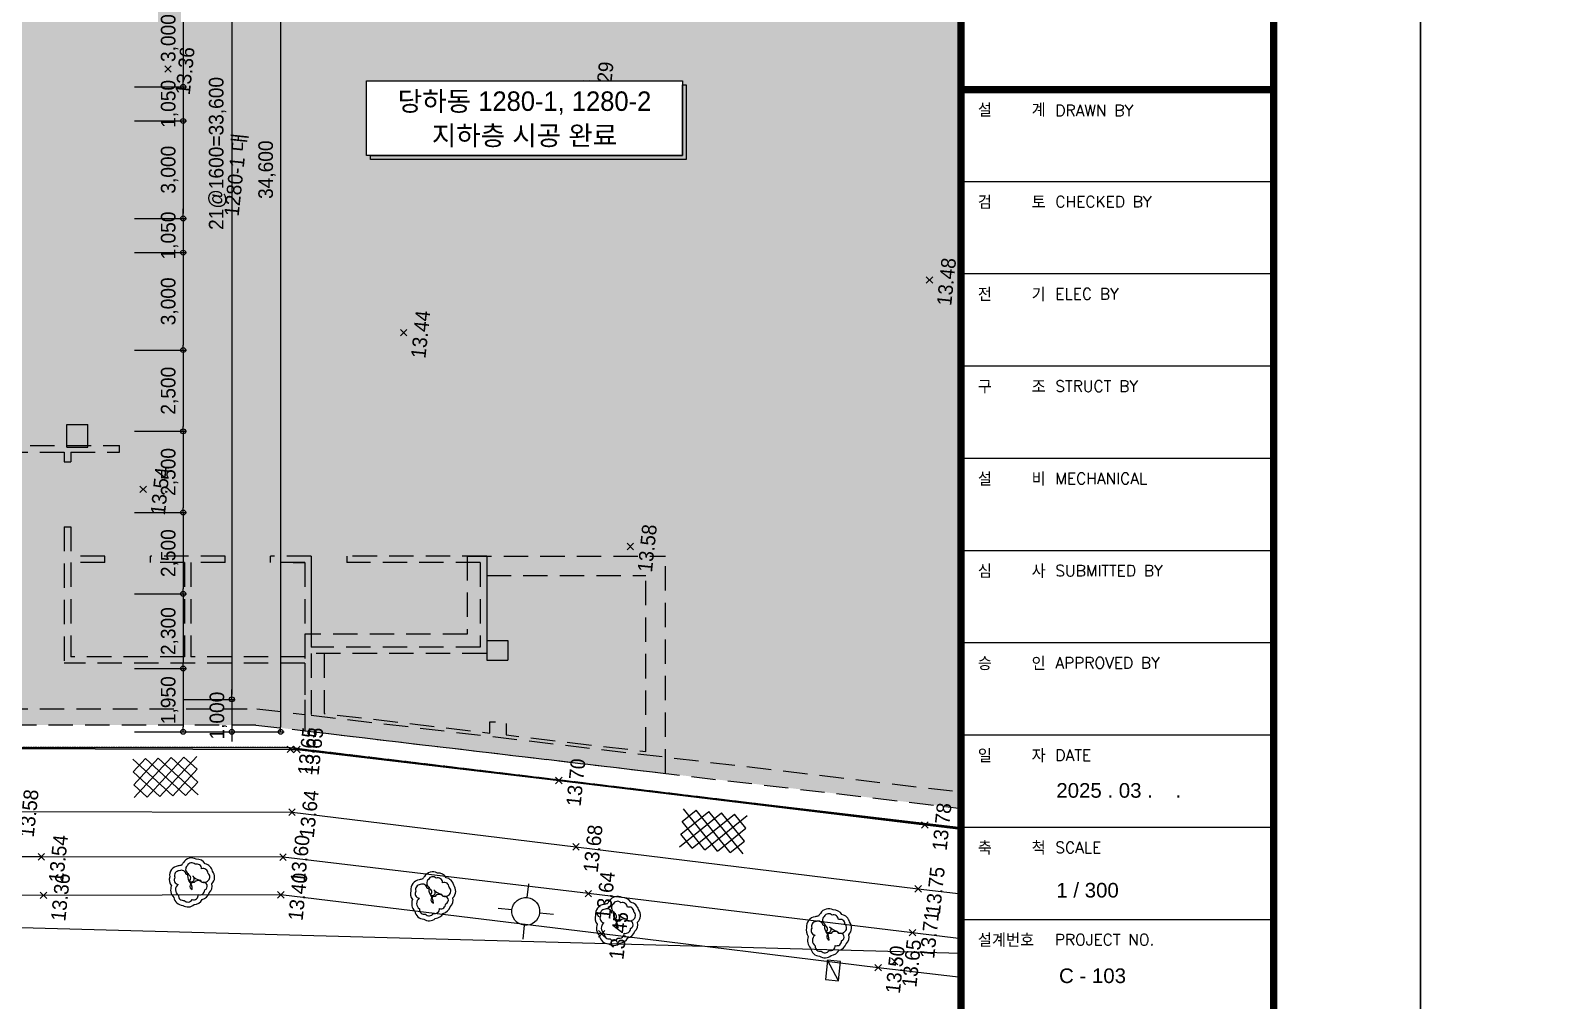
# Model space of a CAD drawing. Header units: millimetres. Extents: x 1073475 to 2890243, y -1340830 to -367733.
# Drawn here: x 1787803 to 1834495, y -439119 to -409260 of the extents above; entities that cross this region are included whole.
import ezdxf
from ezdxf.enums import TextEntityAlignment as Align
from ezdxf.xclip import XClip

# ---------------------------------------------------------------- set-up
doc = ezdxf.new("R2010")
doc.units = ezdxf.units.MM
doc.header["$LTSCALE"] = 50
doc.header["$XCLIPFRAME"] = 2
doc.header["$PDMODE"] = 3
doc.header["$PDSIZE"] = 100
for name, pattern in [('ANYANG3', [3, 2, -1]), ('DASHED', [0.75, 0.5, -0.25]), ('HIDDEN', [9.525, 6.35, -3.175]), ('HIDDEN2', [4.7625, 3.175, -1.5875]), ('PHANTOM', [63.5, 31.75, -6.35, 6.35, -6.35, 6.35, -6.35])]:
    doc.linetypes.add(name, pattern=pattern)
doc.layers.get('Defpoints').update_dxf_attribs({"color": 151})
for name, color, linetype in [('11', 11, 'Continuous'), ('3', 3, 'Continuous'), ('C-DIM', 7, 'Continuous'), ('SITE', 7, 'PHANTOM'), ('TEX', 3, 'Continuous'), ('TEXT', 3, 'Continuous'), ('TEXT1', 7, 'Continuous'), ('가로등', 1, 'Continuous'), ('건축', 233, 'HIDDEN'), ('도로', 1, 'Continuous'), ('보도', 7, 'Continuous'), ('보도블럭', 7, 'Continuous'), ('연속지적도', 32, 'Continuous'), ('우수받이', 5, 'Continuous'), ('자전거전용도로', 7, 'Continuous'), ('조경', 3, 'Continuous'), ('지번', 4, 'Continuous'), ('지하지장물_상수관로', 5, 'HIDDEN2'), ('측량점_높이', 8, 'Continuous'), ('측량점_심볼', 7, 'Continuous'), ('현황', 9, 'Continuous'), ('화단경계', 3, 'Continuous')]:
    doc.layers.add(name, color=color, linetype=linetype)
doc.layers.add('defpoint', color=193, linetype='Continuous', plot=False)
doc.styles.add('RXHG', font='arial.ttf')
doc.styles.add('RXHS', font='SIMPLEX.SHX', dxfattribs={"bigfont": 'WHGTXT.SHX'})
doc.styles.get("Standard").update_dxf_attribs({"font": ''})
doc.styles.add('굴림체', font='')
doc.styles.add('돋움', font='')
doc.styles.get('Standard').set_extended_font_data('Dotum')
doc.styles.get('굴림체').set_extended_font_data('Dotum')
doc.styles.get('돋움').set_extended_font_data('Dotum')
doc.linetypes.add('WATER_LINE', pattern='A,12.7,-5.08,["WATER",Standard,S=2.54,R=0,X=-2.54,Y=-1.27],-6.35', length=24.13)
doc.dimstyles.new('SAM-300', dxfattribs={"dimscale": 1.5, "dimtxt": 300, "dimasz": 100, "dimexe": 70, "dimexo": 0, "dimgap": 100, "dimtad": 1, "dimdec": 0, "dimzin": 0, "dimdsep": 46, "dimlunit": 6, "dimtxsty": '돋움', "dimblk": 'ORIGIN', "dimcen": 100, "dimclrd": 1, "dimclre": 1, "dimclrt": 7, "dimadec": 0, "dimazin": 0, "dimtfac": 1, "dimtdec": 0, "dimtix": 1, "dimtmove": 2, "dimatfit": 3, "dimfxl": 70, "dimtolj": 1, "dimtzin": 0, "dimlwd": -1, "dimlwe": -1, "dimarcsym": 0})

# ---------------------------------------------------------------- blocks, each defined once
blk = doc.blocks.new('A$359145324269')
at = {"layer": '건축', "ltscale": 0.2}
h = blk.add_hatch(color=254, dxfattribs=at)
h.dxf.hatch_style = 1
h.paths.add_polyline_path([(59185, 39888), (6585, 39888), (6585, 5788), (20479, 5788), (45879, 2788), (59185, 2788)])
at = {"layer": 'defpoint', "ltscale": 30}
blk.add_lwpolyline([(5806, 40677), (59985, 40677), (59985, 2088), (46697, 2088), (33748, 3618), (21497, 5088), (5806, 5088)], close=True, dxfattribs=at)
at = {"layer": '건축', "color": 4, "linetype": 'DASHED', "ltscale": 30}
for p, q in [((14660, 15038), (15310, 15038)), ((14660, 14338), (14660, 15038)), ((15310, 14338), (15310, 15038)), ((7085, 14188), (14585, 14188)), ((11285, 14388), (16285, 14388)), ((14585, 14188), (14585, 13888)), ((14660, 14338), (15310, 14338)), ((14785, 14188), (14785, 13888)), ((14785, 14188), (16285, 14188)), ((16285, 14188), (16285, 14388)), ((14585, 13888), (14785, 13888)), ((14585, 11888), (14585, 7688)), ((14585, 11888), (14785, 11888)), ((14785, 11888), (14785, 10988)), ((15835, 10988), (14785, 10988)), ((14785, 10788), (14785, 7888)), ((15835, 10788), (14785, 10788)), ((15835, 10788), (15835, 10988)), ((17235, 10788), (17235, 10988)), ((19535, 10988), (17235, 10988)), ((18285, 10788), (17235, 10788)), ((18285, 10788), (18285, 7888)), ((18485, 10788), (18485, 7888)), ((19535, 10788), (18485, 10788)), ((19535, 10788), (19535, 10988)), ((22185, 10988), (20935, 10988)), ((20935, 10788), (20935, 10988)), ((21985, 10788), (20935, 10788)), ((21985, 10788), (21985, 7888)), ((22185, 10988), (22185, 8188)), ((27585, 10988), (23285, 10988)), ((23285, 10988), (23285, 10788)), ((27385, 10788), (23285, 10788)), ((26985, 10988), (26985, 8588)), ((26985, 10988), (33085, 10988)), ((27385, 10788), (27385, 8188)), ((27585, 10988), (27585, 7988)), ((33085, 4299), (33085, 10988)), ((22185, 10588), (22185, 8188)), ((27585, 10388), (27585, 8388)), ((27585, 10388), (32485, 10388)), ((32485, 4974), (32485, 10388)), ((21985, 8588), (21985, 5610)), ((26985, 8588), (21985, 8588)), ((27385, 8188), (22185, 8188)), ((27585, 7988), (22185, 7988)), ((22185, 7988), (22185, 6090)), ((27585, 7988), (22585, 7988)), ((27585, 8388), (28235, 8388)), ((27585, 7988), (27585, 7788)), ((28235, 8388), (28235, 7788)), ((21985, 7688), (14585, 7688)), ((18285, 7888), (14785, 7888)), ((21985, 7888), (18485, 7888)), ((21985, 7688), (21985, 6114)), ((27585, 7788), (28235, 7788)), ((7085, 6288), (20509, 6288)), ((20509, 6288), (21985, 6114)), ((22185, 6090), (45909, 3288)), ((20479, 5788), (6585, 5788)), ((20479, 5788), (45879, 2788)), ((21985, 5610), (33085, 4299))]:
    blk.add_line(p, q, dxfattribs=at)
at = {"layer": '건축', "color": 4, "linetype": 'DASHED', "ltscale": 30, "flags": 128}
blk.add_lwpolyline([(6585, 5788), (6585, 39888), (59185, 39888), (59185, 2788)], dxfattribs=at)
at = {"layer": '건축', "color": 4, "linetype": 'DASHED', "ltscale": 30}
blk.add_lwpolyline([(21628, 10788), (21985, 10788), (21985, 10183)], dxfattribs=at)
at = {"layer": '건축', "color": 4, "linetype": 'DASHED', "ltscale": 30, "elevation": 0, "flags": 128}
blk.add_lwpolyline([(22585, 7988), (22585, 6144), (27685, 5541), (27685, 5888), (28185, 5888), (28185, 5482), (32485, 4974)], dxfattribs=at)
blk = doc.blocks.new('A$405090834614')
at = {"layer": 'SITE', "color": 251, "linetype": 'ANYANG3', "ltscale": 0.5}
for p, q in [((136288, 105044), (134628, 120624)), ((136118, 92684), (136288, 105044)), ((135928, 79844), (136118, 92684))]:
    blk.add_line(p, q, dxfattribs=at)
at = {"layer": '가로등', "color": 251, "linetype": 'Continuous'}
for p, q in [((132045, 97661), (132045, 98089)), ((131616, 97232), (131188, 97232)), ((132473, 97232), (132902, 97232)), ((132045, 96804), (132045, 96375))]:
    blk.add_line(p, q, dxfattribs=at)
blk.add_ellipse((132045, 97232), major_axis=(-303, 303), ratio=1, start_param=3.926991, end_param=10.210176, dxfattribs=at)
at = {"layer": '도로', "color": 251}
for p, q in [((130969, 112042), (129944, 121845)), ((131755, 104782), (130969, 112042)), ((131602, 94836), (131755, 104782)), ((131755, 104782), (131755, 104782)), ((131464, 86267), (131602, 94836)), ((131391, 79577), (131464, 86267)), ((131464, 86267), (131464, 86267))]:
    blk.add_line(p, q, dxfattribs=at)
at = {"layer": '보도', "color": 251}
for p, q in [((135237, 114733), (136239, 104961)), ((136254, 104764), (136155, 96645)), ((136239, 104961), (136254, 104764)), ((136155, 96645), (135985, 85300)), ((136155, 96645), (136155, 96645)), ((135985, 85300), (135906, 79753))]:
    blk.add_line(p, q, dxfattribs=at)
at = {"layer": '보도블럭', "color": 251}
for p, q in [((134431, 108412), (135427, 109756)), ((134257, 109582), (135601, 108586)), ((134315, 109192), (134647, 109640)), ((134373, 108802), (135037, 109698)), ((134489, 108022), (135485, 109366)), ((134647, 109640), (135543, 108976)), ((135037, 109698), (135485, 109366)), ((134315, 109192), (135659, 108196)), ((134373, 108802), (135717, 107806)), ((134547, 107632), (135543, 108976)), ((134431, 108412), (135327, 107748)), ((134937, 107690), (135601, 108586)), ((134489, 108022), (134937, 107690)), ((135327, 107748), (135659, 108196)), ((134513, 91559), (135697, 92742)), ((134514, 92742), (135696, 91559)), ((134514, 91953), (135302, 92742)), ((134514, 92347), (134908, 92742)), ((134908, 92742), (135696, 91953)), ((135302, 92742), (135697, 92347)), ((134513, 91165), (135697, 92347)), ((134514, 92347), (135696, 91164)), ((134513, 90770), (135696, 91953)), ((134513, 91559), (135302, 90770)), ((134514, 91953), (135696, 90770)), ((134908, 90770), (135696, 91559)), ((134513, 91165), (134908, 90770)), ((135302, 90770), (135696, 91164))]:
    blk.add_line(p, q, dxfattribs=at)
at = {"layer": '연속지적도', "color": 251}
for p, q in [((128018, 182925), (125569, 206009)), ((125569, 206009), (128018, 182925)), ((134628, 120624), (136288, 105044)), ((136288, 105044), (136117, 92685)), ((136117, 92685), (135927, 79844))]:
    blk.add_line(p, q, dxfattribs=at)
at = {"layer": '우수받이', "color": 251}
blk.add_lwpolyline([(130936, 87837), (130936, 87437), (131536, 87437), (131536, 87837)], close=True, dxfattribs=at)
blk.add_lwpolyline([(130936, 87437), (131536, 87837)], dxfattribs=at)
at = {"layer": '자전거전용도로', "color": 251}
for p, q in [((133434, 113281), (134320, 104708)), ((134320, 104708), (134183, 95906)), ((134320, 104708), (134320, 104708)), ((134183, 95906), (134008, 85298)), ((134008, 85298), (133948, 79417)), ((134008, 85298), (134008, 85298))]:
    blk.add_line(p, q, dxfattribs=at)
at = {"layer": '조경', "color": 251}
for points in [[(131330, 108053, 0.346815), (131116, 107751, 0.330985), (131176, 107400, 0.257815), (131358, 107176, 0.268393), (131584, 106981, 0.287741), (131868, 106929, 0.374085), (132259, 106946, 0.296108), (132459, 107201, 0.276004), (132574, 107484, 0.397465), (132428, 107867, 0.08978), (132334, 107916, 0.089366), (132306, 108018, 0.417873), (131945, 108241, 0.244957), (131681, 108162, 0.283849)], [(131416, 107915, 0.520567), (131274, 107718, 0.520567), (131323, 107479, 0.520567), (131494, 107306, 0.520567), (131659, 107127, 0.997573), (131877, 107234, 0.520567), (131848, 107475, 0.940956), (131636, 107510, 0.176046), (131879, 107627, 1.063971), (132044, 107539, 0.138397), (131938, 107302, 0.467806), (131935, 107074, 0.520567), (132177, 107080, 0.520567), (132295, 107292, 0.520567), (132412, 107504, 0.520567), (132348, 107738, 0.520567), (132110, 107691, 0.258914), (131879, 107627, 0.824029), (132066, 107747, 0.520567), (132163, 107969, 0.520567), (131949, 108084, 0.520567), (131741, 107958, 0.520567), (131416, 107915)], [(131688, 100631, 0.346815), (131475, 100330, 0.330985), (131534, 99978, 0.257815), (131716, 99754, 0.268393), (131943, 99559, 0.287741), (132226, 99507, 0.374085), (132618, 99524, 0.296108), (132817, 99779, 0.276004), (132932, 100062, 0.397465), (132787, 100445, 0.08978), (132692, 100494, 0.089366), (132665, 100596, 0.417873), (132304, 100819, 0.244957), (132040, 100740, 0.283849)], [(131775, 100493, 0.520567), (131633, 100296, 0.520567), (131682, 100057, 0.520567), (131853, 99885, 0.520567), (132017, 99706, 0.997573), (132236, 99813, 0.520567), (132207, 100053, 0.940956), (131995, 100088, 0.176046), (132238, 100205, 1.063971), (132402, 100117, 0.138397), (132296, 99880, 0.467806), (132293, 99652, 0.520567), (132536, 99658, 0.520567), (132653, 99870, 0.520567), (132771, 100082, 0.520567), (132707, 100316, 0.520567), (132468, 100269, 0.258914), (132238, 100205, 0.824029), (132425, 100325, 0.520567), (132522, 100547, 0.520567), (132308, 100662, 0.520567), (132100, 100537, 0.520567), (131775, 100493)], [(131535, 94898, 0.346815), (131321, 94597, 0.330985), (131381, 94245, 0.257815), (131562, 94021, 0.268393), (131789, 93827, 0.287741), (132073, 93774, 0.374085), (132464, 93791, 0.296108), (132663, 94047, 0.276004), (132778, 94330, 0.397465), (132633, 94713, 0.08978), (132539, 94762, 0.089366), (132511, 94864, 0.417873), (132150, 95087, 0.244957), (131886, 95008, 0.283849)], [(131621, 94761, 0.520567), (131479, 94563, 0.520567), (131528, 94325, 0.520567), (131699, 94152, 0.520567), (131864, 93973, 0.997573), (132082, 94080, 0.520567), (132053, 94320, 0.940956), (131841, 94355, 0.176046), (132084, 94473, 1.063971), (132249, 94384, 0.138397), (132142, 94148, 0.467806), (132139, 93919, 0.520567), (132382, 93925, 0.520567), (132500, 94137, 0.520567), (132617, 94349, 0.520567), (132553, 94584, 0.520567), (132314, 94536, 0.258914), (132084, 94473, 0.824029), (132271, 94592, 0.520567), (132368, 94814, 0.520567), (132154, 94929, 0.520567), (131946, 94804, 0.520567), (131621, 94761)], [(131842, 88398, 0.346815), (131628, 88096, 0.330985), (131688, 87745, 0.257815), (131870, 87521, 0.268393), (132096, 87326, 0.287741), (132380, 87274, 0.374085), (132771, 87290, 0.296108), (132971, 87546, 0.276004), (133086, 87829, 0.397465), (132940, 88212, 0.08978), (132846, 88261, 0.089366), (132819, 88363, 0.417873), (132457, 88586, 0.244957), (132193, 88507, 0.283849)], [(131928, 88260, 0.520567), (131786, 88063, 0.520567), (131836, 87824, 0.520567), (132006, 87651, 0.520567), (132171, 87472, 0.997573), (132389, 87579, 0.520567), (132360, 87820, 0.940956), (132148, 87855, 0.176046), (132391, 87972, 1.063971), (132556, 87883, 0.138397), (132450, 87647, 0.467806), (132447, 87419, 0.520567), (132690, 87425, 0.520567), (132807, 87637, 0.520567), (132924, 87849, 0.520567), (132860, 88083, 0.520567), (132622, 88036, 0.258914), (132391, 87972, 0.824029), (132578, 88091, 0.520567), (132675, 88314, 0.520567), (132461, 88429, 0.520567), (132253, 88303, 0.520567), (131928, 88260)]]:
    blk.add_lwpolyline(points, format="xyb", close=True, dxfattribs=at)
at = {"layer": '지하지장물_상수관로', "color": 251, "linetype": 'WATER_LINE', "ltscale": 3}
blk.add_lwpolyline([(125974, 172142), (127656, 154547), (126905, 150875), (134574, 53206), (135978, 16885)], dxfattribs=at)
at = {"layer": '측량점_심볼', "color": 251}
for p in [(132140, 112234), (130969, 112042), (156659, 110914), (143718, 110310), (131755, 104782), (132918, 104836), (134320, 104708), (136239, 104961), (136254, 104764), (149360, 102848), (157570, 98048), (136155, 96645), (134183, 95906), (132791, 95376), (131602, 94836), (143552, 95220), (152678, 86928), (131464, 86267), (131708, 85783), (132647, 85330), (134008, 85298), (135985, 85300)]:
    blk.add_point(p, dxfattribs=at)
at = {"layer": '화단경계', "color": 251}
for p, q in [((132140, 112234), (131000, 122951)), ((132918, 104836), (132140, 112234)), ((132791, 95376), (132918, 104836)), ((132647, 85330), (132791, 95376)), ((132543, 79641), (132647, 85330))]:
    blk.add_line(p, q, dxfattribs=at)
at = {"layer": '지번', "color": 251, "style": '굴림체'}
blk.add_text('1280-1 대', height=450, rotation=0.0211, dxfattribs=at).set_placement((153644, 108500), align=Align.MIDDLE_CENTER)
at = {"layer": '측량점_높이', "color": 251, "style": '굴림체'}
for s, p in [('13.58', (133434, 112981)), ('13.36', (130969, 111742)), ('13.54', (132140, 111934)), ('13.36', (156659, 110614)), ('13.54', (143718, 110010)), ('13.65', (136239, 104661)), ('13.40', (131755, 104482)), ('13.60', (132918, 104536)), ('13.64', (134320, 104408)), ('13.65', (136254, 104464)), ('13.44', (149360, 102548)), ('13.29', (157570, 97748)), ('13.70', (136155, 96345)), ('13.68', (134183, 95606)), ('13.64', (132791, 95076)), ('13.58', (143552, 94920)), ('13.45', (131602, 94536)), ('13.48', (152678, 86628)), ('13.50', (131464, 85967)), ('13.65', (131708, 85483)), ('13.71', (132647, 85030)), ('13.75', (134008, 84998)), ('13.78', (135985, 85000))]:
    blk.add_text(s, height=450, dxfattribs=at).set_placement(p, align=Align.TOP_CENTER)
blk = doc.blocks.new('dbox')
at = {"layer": '11'}
blk.add_line((81088, 57600), (81088, 1800), dxfattribs=at)
at = {"layer": '11', "const_width": 150}
blk.add_lwpolyline([(81088, 1800), (4288, 1800), (4288, 57600), (81088, 57600)], close=True, dxfattribs=at)
for points in [[(74675, 57600), (74675, 1800)], [(81088, 30501), (74675, 30501)]]:
    blk.add_lwpolyline(points, dxfattribs=at)
at = {"layer": '3'}
for p, q in [((81088, 28609), (74675, 28609)), ((81088, 26717), (74675, 26717)), ((81088, 24824), (74675, 24824)), ((81088, 22932), (74675, 22932)), ((81088, 21039), (74675, 21039)), ((81088, 19147), (74675, 19147)), ((81088, 17255), (74675, 17255)), ((81088, 15362), (74675, 15362)), ((81088, 13470), (74675, 13470))]:
    blk.add_line(p, q, dxfattribs=at)
at = {"layer": 'TEXT', "color": 7}
for p, q in [((0, 0), (0, 59400)), ((84100, 59400), (84100, 0))]:
    blk.add_line(p, q, dxfattribs=at)
at = {"layer": 'TEX', "color": 6, "linetype": 'Continuous', "style": 'RXHG', "width": 1}
for tag, p in [('일자', (76628, 15972)), ('축척', (76628, 13925)), ('설계번호', (76684, 12170))]:
    blk.add_attdef(tag, p, '', height=300, dxfattribs=at)
at = {"layer": 'TEX', "color": 7, "linetype": 'Continuous', "style": 'RXHG', "width": 1}
blk.add_attdef('파일명', (81840, 4453), '', height=300, rotation=90, dxfattribs=at)
at = {"layer": 'TEX', "linetype": 'Continuous', "style": 'RXHG', "width": 1}
for tag, p in [('도면명-1', (77799, 3389)), ('도면명-2', (77799, 2662))]:
    blk.add_attdef(tag, text='', height=400, dxfattribs=at).set_placement(p, align=Align.CENTER)
at = {"layer": 'TEXT1', "style": 'RXHS', "width": 1}
for s, height, p in [('설    계', 273.3, (75018, 29943)), ('DRAWN BY', 231.3, (76609, 29956)), ('검    토', 273.3, (75018, 28050)), ('CHECKED BY', 231.3, (76609, 28085)), ('전    기', 273.3, (75018, 26158)), ('ELEC BY', 231.3, (76609, 26192)), ('구    조', 273.3, (75018, 24266)), ('STRUCT BY', 231.3, (76609, 24300)), ('설    비', 273.3, (75018, 22373)), ('MECHANICAL', 231.3, (76609, 22407)), ('심    사', 273.3, (75018, 20481)), ('SUBMITTED BY', 231.29, (76609, 20515)), ('승    인', 273.3, (75018, 18588)), ('APPROVED BY', 231.29, (76609, 18623)), ('일    자', 273.3, (75018, 16696)), ('DATE', 231.3, (76609, 16730)), ('축    척', 273.3, (75018, 14804)), ('SCALE', 231.3, (76609, 14838)), ('설계번호', 273.3, (75018, 12911)), ('PROJECT NO.', 231.29, (76598, 12945))]:
    blk.add_text(s, height=height, dxfattribs=at).set_placement(p)
blk = doc.blocks.new('_Origin')
at = {"color": 0, "linetype": 'ByBlock', "lineweight": -2}
blk.add_line((0, 0), (-1, 0), dxfattribs=at)
blk.add_circle((0, 0), 0.5, dxfattribs=at)
blk = doc.blocks.new('*D73')
at = {"layer": 'C-DIM', "color": 1, "ltscale": 0.2, "transparency": 16777216}
for p, q in [((1794005, -396248), (1795610, -396248)), ((1795505, -396398), (1795505, -430698)), ((1794005, -430848), (1795610, -430848))]:
    blk.add_line(p, q, dxfattribs=at)
at = {"layer": 'Defpoints', "color": 0, "ltscale": 0.2, "transparency": 16777216}
for p in [(1794005, -396248), (1794005, -430848), (1795505, -430848)]:
    blk.add_point(p, dxfattribs=at)
at = {"layer": 'C-DIM', "color": 1, "ltscale": 0.2, "transparency": 16777216, "xscale": 150, "yscale": 150, "zscale": 150}
for p, rotation in [((1795505, -396248), 90), ((1795505, -430848), 270)]:
    blk.add_blockref('_Origin', p, dxfattribs=dict(at, rotation=rotation))
at = {"layer": 'C-DIM', "color": 7, "ltscale": 0.2, "transparency": 16777216, "insert": (1795086, -413548), "char_height": 450, "attachment_point": 5, "rotation": 90, "style": '돋움'}
blk.add_mtext('\\A1;34,600', dxfattribs=at)
blk = doc.blocks.new('*D80')
at = {"layer": 'C-DIM', "color": 1, "ltscale": 0.2, "transparency": 16777216}
for p, q in [((1792505, -396248), (1794110, -396248)), ((1794005, -396398), (1794005, -429698)), ((1792505, -429848), (1794110, -429848))]:
    blk.add_line(p, q, dxfattribs=at)
at = {"layer": 'Defpoints', "color": 0, "ltscale": 0.2, "transparency": 16777216}
for p in [(1792505, -396248), (1792505, -429848), (1794005, -429848)]:
    blk.add_point(p, dxfattribs=at)
at = {"layer": 'C-DIM', "color": 1, "ltscale": 0.2, "transparency": 16777216, "xscale": 150, "yscale": 150, "zscale": 150}
for p, rotation in [((1794005, -396248), 90), ((1794005, -429848), 270)]:
    blk.add_blockref('_Origin', p, dxfattribs=dict(at, rotation=rotation))
at = {"layer": 'C-DIM', "color": 7, "ltscale": 0.2, "transparency": 16777216, "insert": (1793567, -413048), "char_height": 450, "attachment_point": 5, "rotation": 90, "style": '돋움'}
blk.add_mtext('\\A1;21@1600=33,600', dxfattribs=at)
blk = doc.blocks.new('*D81')
at = {"layer": 'C-DIM', "color": 1, "ltscale": 0.2, "transparency": 16777216}
for p, q in [((1794005, -429698), (1794005, -429548)), ((1792505, -429848), (1794110, -429848)), ((1794005, -429848), (1794005, -430848)), ((1792505, -430848), (1794110, -430848)), ((1794005, -430998), (1794005, -431148))]:
    blk.add_line(p, q, dxfattribs=at)
at = {"layer": 'Defpoints', "color": 0, "ltscale": 0.2, "transparency": 16777216}
for p in [(1792505, -429848), (1792505, -430848), (1794005, -430848)]:
    blk.add_point(p, dxfattribs=at)
at = {"layer": 'C-DIM', "color": 1, "ltscale": 0.2, "transparency": 16777216, "xscale": 150, "yscale": 150, "zscale": 150}
for p, rotation in [((1794005, -429848), 270), ((1794005, -430848), 90)]:
    blk.add_blockref('_Origin', p, dxfattribs=dict(at, rotation=rotation))
at = {"layer": 'C-DIM', "color": 7, "ltscale": 0.2, "transparency": 16777216, "insert": (1793586, -430348), "char_height": 450, "attachment_point": 5, "rotation": 90, "style": '돋움'}
blk.add_mtext('\\A1;1,000', dxfattribs=at)
blk = doc.blocks.new('*D108')
at = {"layer": 'C-DIM', "color": 1, "ltscale": 0.2, "transparency": 16777216}
for p, q in [((1791005, -407998), (1792610, -407998)), ((1792505, -408148), (1792505, -410848)), ((1791005, -410998), (1792610, -410998))]:
    blk.add_line(p, q, dxfattribs=at)
at = {"layer": 'Defpoints', "color": 0, "ltscale": 0.2, "transparency": 16777216}
for p in [(1791005, -407998), (1791005, -410998), (1792505, -410998)]:
    blk.add_point(p, dxfattribs=at)
at = {"layer": 'C-DIM', "color": 1, "ltscale": 0.2, "transparency": 16777216, "xscale": 150, "yscale": 150, "zscale": 150}
for p, rotation in [((1792505, -407998), 90), ((1792505, -410998), 270)]:
    blk.add_blockref('_Origin', p, dxfattribs=dict(at, rotation=rotation))
at = {"layer": 'C-DIM', "color": 7, "ltscale": 0.2, "transparency": 16777216, "insert": (1792086, -409498), "char_height": 450, "attachment_point": 5, "rotation": 90, "style": '돋움'}
blk.add_mtext('\\A1;3,000', dxfattribs=at)
blk = doc.blocks.new('*D109')
at = {"layer": 'C-DIM', "color": 1, "ltscale": 0.2, "transparency": 16777216}
for p, q in [((1792505, -410848), (1792505, -410698)), ((1791005, -410998), (1792610, -410998)), ((1792505, -410998), (1792505, -412048)), ((1791005, -412048), (1792610, -412048)), ((1792505, -412198), (1792505, -412348))]:
    blk.add_line(p, q, dxfattribs=at)
at = {"layer": 'Defpoints', "color": 0, "ltscale": 0.2, "transparency": 16777216}
for p in [(1791005, -410998), (1791005, -412048), (1792505, -412048)]:
    blk.add_point(p, dxfattribs=at)
at = {"layer": 'C-DIM', "color": 1, "ltscale": 0.2, "transparency": 16777216, "xscale": 150, "yscale": 150, "zscale": 150}
for p, rotation in [((1792505, -410998), 270), ((1792505, -412048), 90)]:
    blk.add_blockref('_Origin', p, dxfattribs=dict(at, rotation=rotation))
at = {"layer": 'C-DIM', "color": 7, "ltscale": 0.2, "transparency": 16777216, "insert": (1792086, -411523), "char_height": 450, "attachment_point": 5, "rotation": 90, "style": '돋움'}
blk.add_mtext('\\A1;1,050', dxfattribs=at)
blk = doc.blocks.new('*D110')
at = {"layer": 'C-DIM', "color": 1, "ltscale": 0.2, "transparency": 16777216}
for p, q in [((1791005, -412048), (1792610, -412048)), ((1792505, -412198), (1792505, -414898)), ((1791005, -415048), (1792610, -415048))]:
    blk.add_line(p, q, dxfattribs=at)
at = {"layer": 'Defpoints', "color": 0, "ltscale": 0.2, "transparency": 16777216}
for p in [(1791005, -412048), (1791005, -415048), (1792505, -415048)]:
    blk.add_point(p, dxfattribs=at)
at = {"layer": 'C-DIM', "color": 1, "ltscale": 0.2, "transparency": 16777216, "xscale": 150, "yscale": 150, "zscale": 150}
for p, rotation in [((1792505, -412048), 90), ((1792505, -415048), 270)]:
    blk.add_blockref('_Origin', p, dxfattribs=dict(at, rotation=rotation))
at = {"layer": 'C-DIM', "color": 7, "ltscale": 0.2, "transparency": 16777216, "insert": (1792086, -413548), "char_height": 450, "attachment_point": 5, "rotation": 90, "style": '돋움'}
blk.add_mtext('\\A1;3,000', dxfattribs=at)
blk = doc.blocks.new('*D111')
at = {"layer": 'C-DIM', "color": 1, "ltscale": 0.2, "transparency": 16777216}
for p, q in [((1791005, -415048), (1792610, -415048)), ((1792505, -414898), (1792505, -414748)), ((1792505, -415048), (1792505, -416099)), ((1791005, -416099), (1792610, -416099)), ((1792505, -416249), (1792505, -416399))]:
    blk.add_line(p, q, dxfattribs=at)
at = {"layer": 'Defpoints', "color": 0, "ltscale": 0.2, "transparency": 16777216}
for p in [(1791005, -415048), (1791005, -416099), (1792505, -416099)]:
    blk.add_point(p, dxfattribs=at)
at = {"layer": 'C-DIM', "color": 1, "ltscale": 0.2, "transparency": 16777216, "xscale": 150, "yscale": 150, "zscale": 150}
for p, rotation in [((1792505, -415048), 270), ((1792505, -416099), 90)]:
    blk.add_blockref('_Origin', p, dxfattribs=dict(at, rotation=rotation))
at = {"layer": 'C-DIM', "color": 7, "ltscale": 0.2, "transparency": 16777216, "insert": (1792086, -415573), "char_height": 450, "attachment_point": 5, "rotation": 90, "style": '돋움'}
blk.add_mtext('\\A1;1,050', dxfattribs=at)
blk = doc.blocks.new('*D112')
at = {"layer": 'C-DIM', "color": 1, "ltscale": 0.2, "transparency": 16777216}
for p, q in [((1791005, -416099), (1792610, -416099)), ((1792505, -416249), (1792505, -418949)), ((1791005, -419099), (1792610, -419099))]:
    blk.add_line(p, q, dxfattribs=at)
at = {"layer": 'Defpoints', "color": 0, "ltscale": 0.2, "transparency": 16777216}
for p in [(1791005, -416099), (1791005, -419099), (1792505, -419099)]:
    blk.add_point(p, dxfattribs=at)
at = {"layer": 'C-DIM', "color": 1, "ltscale": 0.2, "transparency": 16777216, "xscale": 150, "yscale": 150, "zscale": 150}
for p, rotation in [((1792505, -416099), 90), ((1792505, -419099), 270)]:
    blk.add_blockref('_Origin', p, dxfattribs=dict(at, rotation=rotation))
at = {"layer": 'C-DIM', "color": 7, "ltscale": 0.2, "transparency": 16777216, "insert": (1792086, -417599), "char_height": 450, "attachment_point": 5, "rotation": 90, "style": '돋움'}
blk.add_mtext('\\A1;3,000', dxfattribs=at)
blk = doc.blocks.new('*D113')
at = {"layer": 'C-DIM', "color": 1, "ltscale": 0.2, "transparency": 16777216}
for p, q in [((1791005, -419099), (1792610, -419099)), ((1792505, -419249), (1792505, -421449)), ((1791005, -421599), (1792610, -421599))]:
    blk.add_line(p, q, dxfattribs=at)
at = {"layer": 'Defpoints', "color": 0, "ltscale": 0.2, "transparency": 16777216}
for p in [(1791005, -419099), (1791005, -421599), (1792505, -421599)]:
    blk.add_point(p, dxfattribs=at)
at = {"layer": 'C-DIM', "color": 1, "ltscale": 0.2, "transparency": 16777216, "xscale": 150, "yscale": 150, "zscale": 150}
for p, rotation in [((1792505, -419099), 90), ((1792505, -421599), 270)]:
    blk.add_blockref('_Origin', p, dxfattribs=dict(at, rotation=rotation))
at = {"layer": 'C-DIM', "color": 7, "ltscale": 0.2, "transparency": 16777216, "insert": (1792086, -420349), "char_height": 450, "attachment_point": 5, "rotation": 90, "style": '돋움'}
blk.add_mtext('\\A1;2,500', dxfattribs=at)
blk = doc.blocks.new('*D114')
at = {"layer": 'C-DIM', "color": 1, "ltscale": 0.2, "transparency": 16777216}
for p, q in [((1791005, -421599), (1792610, -421599)), ((1792505, -421749), (1792505, -423949)), ((1791005, -424099), (1792610, -424099))]:
    blk.add_line(p, q, dxfattribs=at)
at = {"layer": 'Defpoints', "color": 0, "ltscale": 0.2, "transparency": 16777216}
for p in [(1791005, -421599), (1791005, -424099), (1792505, -424099)]:
    blk.add_point(p, dxfattribs=at)
at = {"layer": 'C-DIM', "color": 1, "ltscale": 0.2, "transparency": 16777216, "xscale": 150, "yscale": 150, "zscale": 150}
for p, rotation in [((1792505, -421599), 90), ((1792505, -424099), 270)]:
    blk.add_blockref('_Origin', p, dxfattribs=dict(at, rotation=rotation))
at = {"layer": 'C-DIM', "color": 7, "ltscale": 0.2, "transparency": 16777216, "insert": (1792086, -422849), "char_height": 450, "attachment_point": 5, "rotation": 90, "style": '돋움'}
blk.add_mtext('\\A1;2,500', dxfattribs=at)
blk = doc.blocks.new('*D115')
at = {"layer": 'C-DIM', "color": 1, "ltscale": 0.2, "transparency": 16777216}
for p, q in [((1791005, -424099), (1792610, -424099)), ((1792505, -424249), (1792505, -426449)), ((1791005, -426599), (1792610, -426599))]:
    blk.add_line(p, q, dxfattribs=at)
at = {"layer": 'Defpoints', "color": 0, "ltscale": 0.2, "transparency": 16777216}
for p in [(1791005, -424099), (1791005, -426599), (1792505, -426599)]:
    blk.add_point(p, dxfattribs=at)
at = {"layer": 'C-DIM', "color": 1, "ltscale": 0.2, "transparency": 16777216, "xscale": 150, "yscale": 150, "zscale": 150}
for p, rotation in [((1792505, -424099), 90), ((1792505, -426599), 270)]:
    blk.add_blockref('_Origin', p, dxfattribs=dict(at, rotation=rotation))
at = {"layer": 'C-DIM', "color": 7, "ltscale": 0.2, "transparency": 16777216, "insert": (1792086, -425349), "char_height": 450, "attachment_point": 5, "rotation": 90, "style": '돋움'}
blk.add_mtext('\\A1;2,500', dxfattribs=at)
blk = doc.blocks.new('*D116')
at = {"layer": 'C-DIM', "color": 1, "ltscale": 0.2, "transparency": 16777216}
for p, q in [((1791005, -426599), (1792610, -426599)), ((1792505, -426749), (1792505, -428748)), ((1791005, -428898), (1792610, -428898))]:
    blk.add_line(p, q, dxfattribs=at)
at = {"layer": 'Defpoints', "color": 0, "ltscale": 0.2, "transparency": 16777216}
for p in [(1791005, -426599), (1791005, -428898), (1792505, -428898)]:
    blk.add_point(p, dxfattribs=at)
at = {"layer": 'C-DIM', "color": 1, "ltscale": 0.2, "transparency": 16777216, "xscale": 150, "yscale": 150, "zscale": 150}
for p, rotation in [((1792505, -426599), 90), ((1792505, -428898), 270)]:
    blk.add_blockref('_Origin', p, dxfattribs=dict(at, rotation=rotation))
at = {"layer": 'C-DIM', "color": 7, "ltscale": 0.2, "transparency": 16777216, "insert": (1792086, -427748), "char_height": 450, "attachment_point": 5, "rotation": 90, "style": '돋움'}
blk.add_mtext('\\A1;2,300', dxfattribs=at)
blk = doc.blocks.new('*D117')
at = {"layer": 'C-DIM', "color": 1, "ltscale": 0.2, "transparency": 16777216}
for p, q in [((1791005, -428898), (1792610, -428898)), ((1792505, -429048), (1792505, -430698)), ((1791005, -430848), (1792610, -430848))]:
    blk.add_line(p, q, dxfattribs=at)
at = {"layer": 'Defpoints', "color": 0, "ltscale": 0.2, "transparency": 16777216}
for p in [(1791005, -428898), (1791005, -430848), (1792505, -430848)]:
    blk.add_point(p, dxfattribs=at)
at = {"layer": 'C-DIM', "color": 1, "ltscale": 0.2, "transparency": 16777216, "xscale": 150, "yscale": 150, "zscale": 150}
for p, rotation in [((1792505, -428898), 90), ((1792505, -430848), 270)]:
    blk.add_blockref('_Origin', p, dxfattribs=dict(at, rotation=rotation))
at = {"layer": 'C-DIM', "color": 7, "ltscale": 0.2, "transparency": 16777216, "insert": (1792086, -429873), "char_height": 450, "attachment_point": 5, "rotation": 90, "style": '돋움'}
blk.add_mtext('\\A1;1,950', dxfattribs=at)

msp = doc.modelspace()

# ---------------------------------------------------------------- block references
ref = msp.add_blockref('dbox', (1704432.7, -456833.1), dxfattribs=dict(xscale=1.5, yscale=1.5, zscale=1.5))
ref.add_attrib('설계번호', 'C - 103', (1819459.1, -438577.9), dxfattribs={"layer": 'TEX', "color": 6, "linetype": 'Continuous', "height": 450, "style": 'RXHG', "width": 1})
ref.add_attrib('일자', '2025 . 03 .    .', (1819375.2, -432874.4), dxfattribs={"layer": 'TEX', "color": 6, "linetype": 'Continuous', "height": 450, "style": 'RXHG', "width": 1})
ref.add_attrib('축척', '1 / 300', (1819375.2, -435945.4), dxfattribs={"layer": 'TEX', "color": 6, "linetype": 'Continuous', "height": 450, "style": 'RXHG', "width": 1})
at = {"xscale": 1.5, "yscale": 1.5, "zscale": 1.5}
msp.add_blockref('dbox', (1830582.7, -456833.1), dxfattribs=at)
ref = msp.add_blockref('A$359145324269', (1774261, -436425.2))
XClip(ref).set_block_clipping_path([(-63395.527483372, -17707.8924470364), (42184.75959764, 65992.1074750119)])
ref = msp.add_blockref('A$405090834614', (1885814.3, -577934.3), dxfattribs=dict(rotation=83.9464212542183))
XClip(ref).set_block_clipping_path([(104661.0409256864, 187029.200860789), (115795.371209384, 82037.659728932), (199028.6359362481, 90864.5294945205), (187894.3056525505, 195856.0706263776)])
ref = msp.add_blockref('A$405090834614', (2011964.3, -577934.3), dxfattribs=dict(rotation=83.9464212542183))
XClip(ref).set_block_clipping_path([(104661.0409256864, 187029.200860789), (115795.371209384, 82037.659728932), (199028.6359362481, 90864.5294945205), (187894.3056525505, 195856.0706263776)])

# ---------------------------------------------------------------- dimensions: what is measured, and where the dimension line sits
at = {"layer": 'C-DIM', "ltscale": 0.2}
dim = msp.add_linear_dim(base=(1794005, -429848.3), p1=(1792505, -396248.3), p2=(1792505, -429848.3), angle=90, text='21@1600=<>', dimstyle='SAM-300', dxfattribs=at)
dim.commit()
dim.dimension.update_dxf_attribs({"geometry": '*D80', "text_midpoint": (1793567.1, -413048.3)})
for base, p1, p2, picture, middle in [((1795505, -430848.3), (1794005, -396248.3), (1794005, -430848.3), '*D73', (1795086.3, -413548.3)), ((1792505, -410998), (1791005, -407998), (1791005, -410998), '*D108', (1792086.3, -409498)), ((1792505, -412048.3), (1791005, -410998), (1791005, -412048.3), '*D109', (1792086.3, -411523.1)), ((1792505, -415048.3), (1791005, -412048.3), (1791005, -415048.3), '*D110', (1792086.3, -413548.3)), ((1792505, -416098.6), (1791005, -415048.3), (1791005, -416098.6), '*D111', (1792086.3, -415573.4)), ((1792505, -419098.6), (1791005, -416098.6), (1791005, -419098.6), '*D112', (1792086.3, -417598.6)), ((1792505, -421598.6), (1791005, -419098.6), (1791005, -421598.6), '*D113', (1792086.3, -420348.6)), ((1792505, -424098.6), (1791005, -421598.6), (1791005, -424098.6), '*D114', (1792086.3, -422848.6)), ((1792505, -426598.6), (1791005, -424098.6), (1791005, -426598.6), '*D115', (1792086.3, -425348.6)), ((1792505, -428898.3), (1791005, -426598.6), (1791005, -428898.3), '*D116', (1792086.3, -427748.4)), ((1792505, -430848.3), (1791005, -428898.3), (1791005, -430848.3), '*D117', (1792086.3, -429873.3)), ((1794005, -430848.3), (1792505, -429848.3), (1792505, -430848.3), '*D81', (1793586.3, -430348.3))]:
    dim = msp.add_linear_dim(base=base, p1=p1, p2=p2, angle=90, dimstyle='SAM-300', dxfattribs=at)
    dim.commit()
    dim.dimension.update_dxf_attribs({"geometry": picture, "text_midpoint": middle})

# ---------------------------------------------------------------- next in the draw order: wipeouts: each hides what was drawn before it
msp.add_wipeout([(1798150.4, -410815.3), (1807869.6, -410815.3), (1807869.6, -413115.6), (1798150.4, -413115.6)]).dxf.layer = '현황'

# ---------------------------------------------------------------- next in the draw order: hatches: boundary and pattern name
at = {"layer": '현황'}
msp.add_hatch(color=256, dxfattribs=at).paths.add_polyline_path([(1798270.4, -413115.6), (1807869.6, -413115.6), (1807869.6, -410935.3), (1807989.6, -410935.3), (1807989.6, -413235.6), (1798270.4, -413235.6)])

# ---------------------------------------------------------------- next in the draw order: linework, layer by layer
for points in [[(1798150.4, -410815.3), (1807869.6, -410815.3), (1807869.6, -413115.6), (1798150.4, -413115.6)], [(1798270.4, -413115.6), (1807869.6, -413115.6), (1807869.6, -410935.3), (1807989.6, -410935.3), (1807989.6, -413235.6), (1798270.4, -413235.6)]]:
    msp.add_lwpolyline(points, close=True, dxfattribs=at)

# ---------------------------------------------------------------- next in the draw order: texts
at = {"layer": '현황', "style": '돋움'}
for s, p in [('당하동 1280-1, 1280-2', (1803010, -411439.5)), ('지하층 시공 완료', (1803010, -412495.6))]:
    msp.add_text(s, height=600, dxfattribs=at).set_placement(p, align=Align.MIDDLE_CENTER)

doc.saveas('drawing.dxf')
